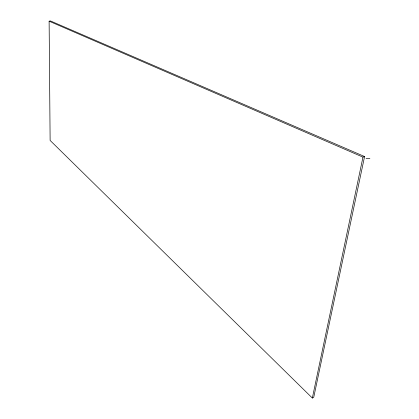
<?xml version="1.0" encoding="UTF-8"?>
<svg xmlns="http://www.w3.org/2000/svg" width="419" height="419" viewBox="0 0 419 419"><rect width="100%" height="100%" fill="white"/><g stroke="black" fill="none" stroke-linecap="round" stroke-linejoin="round"><path stroke-width="0.63" d="M312.344 398.05L362.974 157.125L364.582 156.544L313.747 397.254L312.344 398.05L50.123 140.444L49.117 21.186L50.484 20.95L364.582 156.544M366.075 158.44L369.883 158.597M49.117 21.186L362.974 157.125"/></g></svg>
